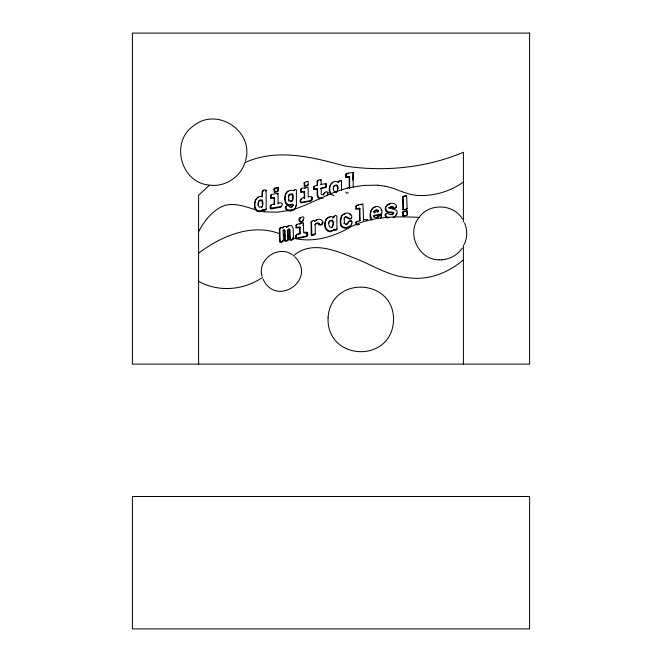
<?xml version="1.0" encoding="UTF-8"?>
<svg xmlns="http://www.w3.org/2000/svg" width="662" height="662" viewBox="0 0 662 662"><rect width="100%" height="100%" fill="white"/><g stroke="black" fill="none" stroke-linecap="round" stroke-linejoin="round"><path stroke-width="0.99" d="M271.081 195.042L270.601 195.621L270.733 198.435L274.109 198.211L274.159 204.111M278.123 203.143L278.007 193.337L271.329 194.421L271.221 197.748L274.565 197.491L274.614 203.813L270.99 204.889L270.932 208.108L281.375 206.445C284.726 202.886 278.934 201.513 277.668 203.855M300.184 233.479C297.792 232.577 294.234 236.26 297.023 237.997L306.969 236.011C309.593 233.041 306.109 231.03 303.676 232.751L303.419 222.92L296.535 224.426L296.75 227.471L300.043 227.14L300.184 233.446L299.704 234.125L299.538 227.769L296.104 227.918L296.038 225.163L296.924 224.592M303.949 192.013L304.619 191.359L304.719 197.731L304.263 198.451L304.189 192.112L300.747 192.212L300.73 189.464L301.615 188.91M304.404 191.301L301.326 191.699L301.351 188.447L308.053 187.23L308.227 197.086C311.074 195.323 314.053 197.483 311.479 200.396L301.483 202.224C298.876 200.594 302.112 196.705 304.719 197.764M296.857 234.969C295.153 235.06 295.368 238.668 296.543 238.676L306.655 236.632L306.845 233.181M315.261 233.554L314.781 234.232L311.777 234.356L311.537 221.298L313.507 220.463A0.844 0.819 35.3 0 1 313.97 220.645L314.533 220.876A1.208 1.167 35.3 0 0 315.013 220.76L316.204 219.908A4.419 4.278 35.3 0 1 316.891 219.561L319.341 219.188L321.004 219.693A3.236 3.136 35.3 0 1 321.939 220.529C325.563 222.664 319.729 226.437 319.183 223.442A0.91 0.877 35.3 0 0 318.927 223.111L317.429 222.846A4.783 4.626 35.3 0 0 316.8 222.986L315.592 223.665A1.812 1.754 35.3 0 0 315.211 224.327L315.261 233.554C315.046 234.919 312.108 236.425 311.289 234.927L311.049 222.027L312.158 221.307M301.582 199.221C299.836 199.088 299.671 202.539 300.978 202.944L311.132 201.074L311.488 197.698M314.723 186.312L313.73 186.833L313.705 189.398L317.115 189.357L317.164 195.307L317.892 197.499A3.302 3.194 32.3 0 0 318.927 198.484L319.779 198.881M326.962 195.795C330.081 193.039 326.498 189.853 324.397 193.014A1.696 1.638 32.3 0 1 323.917 194.156L323.809 194.264A2.334 2.251 32.3 0 1 322.609 194.744L321.633 194.57A0.952 0.919 32.3 0 1 321.285 194.189L321.153 187.983L326.242 186.841L326.515 184.077L326.018 183.614L321.178 184.417L321.095 179.915L320.598 179.51L317.669 180.287L317.503 185.112L314.152 186.229L314.351 188.96L317.57 188.637L317.619 194.595L318.339 196.78A3.302 3.194 32.3 0 0 319.382 197.773L323.188 198.277M334.401 229.648L336.999 229.143L336.809 216.126C334.649 213.503 333.905 217.897 333.218 217.442M349.238 188.62L349.188 177.267L345.771 177.424L345.696 174.536L346.582 173.982M349.693 188.653L349.635 176.547L346.251 176.746L346.499 173.394L353.119 172.434L353.202 187.048M359.392 209.018L359.863 208.282L360.103 220.454L359.615 221.158L359.383 208.96L356.04 209.233L355.85 206.329L356.785 205.121L362.908 203.896L363.612 219.817L367.302 219.312L367.642 220.711M405.483 215.473L402.835 215.862L402.794 211.716L406.7 210.706L406.989 213.462M403.133 212.337L403.597 211.658L407.221 210.905L407.37 215.109L403.423 216.143L403.133 212.337L402.653 212.154M262.135 196.904L262.26 191.45L263.799 190.83M262.226 196.573C262.226 194.595 261.738 187.569 266.132 190.325L266.19 209.035L263.915 209.755A1.109 1.076 32.3 0 0 263.459 209.349M311.554 200.512L312.009 199.742M317.139 185.625L317.139 181.214L318.116 180.594M323.354 194.976L323.47 194.868A1.696 1.638 32.3 0 0 323.95 193.726L324.777 193.023M380.633 218.717L381.726 215.282L379.053 215.555A0.844 0.811 35.3 0 0 378.474 216.151L378.242 216.648A2.052 1.986 35.3 0 1 377.688 217.244L374.849 217.575A1.539 1.49 35.3 0 1 374.378 217.194L374.212 215.39L381.246 213.975C384.233 209.862 378.283 204.119 374.022 207.206A5.743 5.561 35.3 0 0 372.756 208.108L371.316 210.218L370.629 213.321A23.733 22.98 35.3 0 0 370.687 216.35L371.953 219.743A3.964 3.84 35.3 0 0 372.292 220.082M387.171 218.121L385.474 216.565L385.11 214.67A0.828 0.803 35.3 0 1 385.458 214.231L385.59 213.992A0.828 0.803 35.3 0 1 385.938 213.553L388.544 213.032L389.066 214.107A0.993 0.96 35.3 0 0 389.388 214.438L391.068 214.62A6.289 6.09 35.3 0 0 391.821 214.447L393.691 213.106A0.952 0.927 35.3 0 0 393.708 212.61L390.861 211.948A10.89 10.551 35.3 0 1 389.959 211.956C385.325 212.477 384.167 205.75 388.404 204.202A7.439 7.199 35.3 0 1 392.119 203.267L394.527 203.772L395.917 204.831A2.706 2.623 35.3 0 1 396.447 205.998C397.225 207.777 393.302 208.836 393.228 206.925A0.935 0.902 35.3 0 0 392.955 206.594C381.163 208.844 398.309 207.901 397.068 212.221A4.253 4.121 35.3 0 1 396.935 213.76L395.57 215.944L393.104 217.434M327.384 192.832L327.367 194.148M303.122 220.189C302.286 225.8 295.509 218.832 300.813 217.93M299.795 218.005C309.253 212.477 299.232 229.011 299.795 218.005L299.315 218.675M404.416 209.531L402.91 209.482L402.653 196.564L406.41 195.613M403.39 209.622L403.141 196.697L406.642 195.522L407.13 208.836L403.762 209.978L402.91 209.44M407.147 208.753L406.675 208.522M360.103 220.454L356.338 221.96L356.553 224.89L359.491 224.468M278.23 187.694L278.106 191.037L274.829 191.765L274.598 188.016L278.222 187.611L277.651 191.757L274.258 192.468L274.01 189.018L275.144 188.447M274.449 188.38L273.994 189.1M307.888 184.988L307.532 185.865L304.23 186.353L304.115 182.96L304.884 182.455M304.553 182.331L308.169 181.33L308.269 184.913L304.777 185.691L304.553 182.331L304.098 183.051M373.732 216.069L380.824 214.637L381.287 213.553M282.864 240.521C283.41 242.085 280.092 243.111 279.67 241.754L279.389 228.92L280.34 228.175M284.023 229.78A1.192 1.15 35.3 0 0 283.195 230.947L283.353 240.438C283.104 241.58 280.506 242.284 280.15 241.076L279.861 228.241C280.44 226.338 282.434 228.729 283.179 227.008A2.722 2.631 35.3 0 1 283.849 226.644L284.825 226.445A2.813 2.722 35.3 0 1 286.481 226.776M287.838 239.528C288.375 241.117 285.082 242.002 284.759 240.736L284.569 231.154L283.543 230.475A1.192 1.15 35.3 0 0 282.98 230.815M284.023 229.797L285.041 230.475L285.231 240.066C285.562 241.225 288.102 240.546 288.326 239.445L288.144 229.962A1.192 1.15 35.3 0 1 288.996 228.787L290.014 229.482L290.204 239.073C290.568 240.281 293.183 239.578 293.432 238.428L293.233 228.771L291.95 226.032A2.582 2.499 35.3 0 0 290.999 225.543L288.533 225.725A3.078 2.979 35.3 0 0 287.771 226.131L286.505 226.801M288.516 229.482L289.542 230.161L289.733 239.752C290.105 241.167 294.06 239.867 292.935 237.956M322.27 223.342C322.849 225.154 318.472 226.073 318.712 224.12A0.91 0.877 35.3 0 0 318.447 223.789L316.957 223.524A4.783 4.626 35.3 0 0 316.32 223.665L315.112 224.344A1.812 1.754 35.3 0 0 314.798 224.815M355.899 224.732L355.908 222.465L357.141 221.878M356.33 222.018L355.858 222.689M288.293 196.928L288.524 195.795A2.201 2.127 32.3 0 1 289.195 194.967L291.793 194.562A1.125 1.092 32.3 0 1 292.149 194.835L292.579 196.151A20.406 19.728 32.3 0 1 292.654 198.89L292.29 200.768A1.953 1.887 32.3 0 1 291.851 201.306L291.371 201.604M326.043 184.681L325.745 187.586L320.747 188.629M281.449 206.188L280.978 207.148L270.923 208.993C269.583 208.762 269.715 205.592 271.106 205.336M295.955 205.617L294.979 208.737A5.039 4.874 32.3 0 1 293.986 209.796L290.486 211.095L287.027 210.458A3.393 3.277 32.3 0 1 286.1 209.573L285.347 207.405L286.257 206.734M377.539 212.179C378.854 212.113 377.481 209.78 376.289 210.442A5.586 5.404 35.3 0 0 375.453 210.59L373.889 211.509A2.168 2.094 35.3 0 0 373.674 211.832M378.54 211.153L374.154 212.27L373.931 211.881A2.168 2.094 35.3 0 1 374.369 210.83L375.933 209.912A5.586 5.404 35.3 0 1 376.761 209.763L378.333 210.259L378.052 211.857M333.797 217.343C332.854 219.412 333.309 215.704 334.658 216.573M341.501 190.573L341.493 180.966C340.02 178.616 336.428 183.986 339.242 181.454M351.34 224.112L351.572 223.077M258.172 202.208L258.006 203.582A20.406 19.728 32.3 0 0 258.023 205.551M245.395 161.089C254.903 131.473 216.855 106.102 193.13 126.169C170.283 142.189 180.751 182.373 208.638 185.004M380.973 217.707L381.287 216.118M343.942 218.94C346.118 213.9 349.263 222.399 351.53 217.806M244.923 162.645C240.438 177.019 225.237 186.965 210.251 185.203M378.465 216.151L377.77 217.326A2.052 1.986 35.3 0 1 377.208 217.914L376.769 218.162M330.47 184.888C328.923 188.496 329.461 194.28 333.772 195.629M464.343 244.303C467.422 237.6 467.496 229.606 464.534 222.846M406.923 214.869L406.087 215.332M326.2 219.561C324.165 223.317 324.843 230.02 329.767 231.03A4.03 3.898 35.3 0 0 331.099 230.988L332.448 230.5A3.368 3.26 35.3 0 0 333.077 230.028L333.929 229.044L334.351 229.449M198.6 231.7C204.351 220.909 212.37 210.193 224.153 205.683A22.814 22.657 4.8 0 1 225.709 205.212C235.655 202.845 245.536 206.776 254.961 209.531M342.006 215.415L340.773 220.901A26.728 25.876 35.3 0 0 340.872 222.606C340.525 231.286 355.08 226.95 351.555 220.595C347.898 219.552 348.8 225.337 345.2 223.971A1.125 1.092 35.3 0 1 344.836 223.706L344.339 221.886A22.152 21.449 35.3 0 1 344.273 220.198C343.901 210.938 351.903 223.483 351.812 216.11A4.154 4.022 35.3 0 0 350.049 213.826C344.985 210.839 339.399 216.317 340.293 221.58A26.728 25.876 35.3 0 0 340.4 223.276C340.103 229.16 348.915 229.946 350.984 225.072M328.716 222.167L329.759 221.042L331.604 220.785A1.506 1.456 35.3 0 1 332.076 221.042L332.862 222.424A8.697 8.416 35.3 0 1 333.077 224.087L332.216 227.198A2.499 2.416 35.3 0 1 331.935 227.471M336.999 191.69L337.67 188.893A8.697 8.407 32.3 0 0 337.479 187.238L336.718 185.848A1.506 1.456 32.3 0 0 336.238 185.583L334.393 185.823L333.325 186.924M393.054 214.091L393.211 213.785A0.952 0.927 35.3 0 0 393.228 213.288L390.381 212.626A10.89 10.551 35.3 0 1 389.479 212.634C385.185 213.156 383.596 206.999 387.46 205.17M262.226 191.674L262.673 190.962M262.16 196.672L262.615 195.96M265.677 191.045L266.132 190.325M270.601 195.679L271.056 194.967M258.296 197.483A5.354 5.172 32.3 0 0 256.997 198.236L255.218 200.627L254.481 203.962A23.915 23.12 32.3 0 0 254.556 206.726L254.986 208.853L256.31 210.723A3.864 3.74 32.3 0 0 257.485 211.41L258.916 211.675A5.453 5.271 32.3 0 0 260.307 211.517L260.58 211.435A3.864 3.74 32.3 0 0 261.44 211.021L263.418 209.424M270.626 198.103L271.081 197.384M266.19 208.977L265.421 210.268L263.501 210.508A1.109 1.076 32.3 0 0 263.004 210.069M273.853 198.062L274.3 197.35M274.126 198.294L274.573 197.582M277.626 194.28L278.081 193.569M270.361 206.031L270.816 205.311M270.377 208.53L270.832 207.818M274.159 204.5L274.614 203.78M292.53 195.704L292.976 194.984L292.604 194.115A1.125 1.092 32.3 0 0 292.248 193.85L289.65 194.247A2.201 2.127 32.3 0 0 288.98 195.075L288.731 196.473A20.729 20.042 32.3 0 0 288.731 198.972L289.112 200.652A1.183 1.142 32.3 0 0 289.567 201.041L292.306 200.586A1.953 1.887 32.3 0 0 292.745 200.048L293.109 198.178A20.406 19.728 32.3 0 0 293.026 195.431L292.976 194.984M285.347 207.463C285.488 205.981 288.309 204.798 289.037 206.105A3.997 3.864 32.3 0 0 289.087 206.354L289.286 206.767A0.844 0.811 32.3 0 0 289.542 206.991L290.957 207.082M290.502 201.869L290.957 201.149M287.482 191.848A5.097 4.932 32.3 0 0 286.365 192.816L285.206 195L284.726 197.839A23.915 23.12 32.3 0 0 284.801 200.594L285.463 203.151L287.01 204.864A4.063 3.931 32.3 0 0 288.731 205.51L290.221 205.452L290.668 204.74A4.601 4.444 32.3 0 0 292.116 204.161L293.076 204.301A2.143 2.077 32.3 0 1 293.059 205.336L292.596 206.048A2.739 2.648 32.3 0 1 291.363 207.487M300.705 189.63L301.16 188.918M300.73 192.046L301.185 191.335M304.23 192.245L304.677 191.525M300.465 199.982L300.92 199.262M300.49 202.539L300.937 201.827M317.131 181.33L317.586 180.61M313.697 187.056L314.144 186.345M313.705 189.34L314.152 188.571M317.139 185.592L317.586 184.872M320.64 180.685L321.095 179.973M311.537 197.946L311.992 197.235M317.148 189.489L317.595 188.769M320.648 184.946L321.103 184.235M320.656 188.844L321.111 188.132M326.06 184.789L326.515 184.077M326.068 187.015L326.523 186.303M323.941 193.726L324.397 193.014M327.45 193.089L327.905 192.369M338.158 182.017L338.613 181.297M341.038 181.686L341.493 180.966M345.672 174.71L346.127 173.99M345.672 177.135L346.118 176.415M348.915 177.093L349.37 176.382M349.197 177.325L349.644 176.605M352.722 180.056L353.152 172.592M326.589 218.948C323.486 222.614 323.859 230.492 329.287 231.708A4.03 3.898 35.3 0 0 330.619 231.667L331.976 231.179A3.368 3.26 35.3 0 0 332.597 230.707L333.449 229.722L333.88 230.128M330.355 184.955L331.728 183.316M418.773 217.839C406.228 233.628 418.657 259.909 439.038 259.81M279.389 228.92L279.861 228.241M287.151 226.677L286.654 227.38L287.291 226.809A3.078 2.979 35.3 0 1 288.053 226.404L288.359 226.313M279.67 241.754L280.15 241.076M282.873 241.117L283.353 240.438M284.759 240.736L285.231 240.124M296.022 225.328L296.502 224.65M296.079 227.753L296.559 227.074M287.887 240.083L288.326 239.445M289.733 239.81L290.204 239.073M299.298 227.678L299.778 227M299.58 227.902L300.052 227.223M303.047 225.626L303.494 223.144M292.952 239.106L293.432 238.428M295.939 235.713L296.419 235.035M295.988 238.221L296.477 237.6M311.049 222.084L311.529 221.406M306.961 233.512L307.441 232.842M307.027 236.003L307.491 235.349M311.289 234.927L311.769 234.249M318.803 224.575L319.283 223.955M322.303 223.88L322.783 223.202M332.622 218.021L333.094 217.343A3.227 3.12 35.3 0 0 330.661 216.59L329.428 216.83A5.875 5.685 35.3 0 0 327.541 217.897L326.109 219.627M333.466 217.177L333.946 216.499M330.619 231.667L331.099 230.988M337.016 228.969L336.18 230.252L333.946 230.384M355.842 206.445L356.322 205.708L356.603 208.613L359.863 208.282M344.455 222.837L343.975 223.516L343.917 223.069M355.875 208.878L356.346 208.199M345.837 224.757L346.557 224.046M359.118 208.787L359.59 208.116M363.115 220.405L363.595 219.726M367.153 220.752L367.625 219.767M373.467 216.524L373.947 215.845M381.287 213.983L381.767 213.305M385.069 215.084L386.285 214M395.967 206.676C396.993 208.729 391.449 209.407 393.327 207.223M462.217 248.118C457.641 255.011 449.688 259.479 441.422 259.81M406.542 208.869L405.508 209.266M419.642 216.697C430.06 202.795 453.66 204.078 462.506 219.031M392.938 214.231L392.061 214.852M282.252 228.084L282.699 227.687A2.722 2.631 35.3 0 1 283.369 227.323L283.584 227.256M326.556 219.072L327.061 218.576A5.875 5.685 35.3 0 1 328.948 217.508L329.941 217.268M347.31 224.203L348.377 222.01L349.188 221.638M388.966 207.827L390.861 207.016L392.475 207.264A0.935 0.902 35.3 0 1 392.748 207.603L392.847 207.901M209.771 184.921L198.6 195.29L198.6 364.1M394.213 217.318L396.464 214.43A4.253 4.121 35.3 0 0 396.612 213.421M293.167 256.02C312.232 239.148 337.951 251.593 358.208 259.603C374.278 266.29 389.537 275.98 407.271 277.585C427.726 280.829 447.984 273.149 463.4 259.835M463.4 182.05C449.912 191.707 432.898 196.631 416.34 195.34C405.5 194.297 396 188.306 385.383 186.27M198.6 253.215C220.893 236.293 251.543 223.044 279.422 233.653M262.508 277.486C243.624 290.138 218.957 292.579 198.6 281.35M314.533 221.431L315.724 220.587A4.419 4.278 35.3 0 1 316.155 220.347M342.99 214.695L345.316 213.834M287.945 191.591L288.45 191.376M245.321 162.455C277.651 147.924 312.869 157.291 345.2 166.088C384.771 172.012 426.436 167.875 463.4 152.26L463.4 221.886M316.693 220.132L317.363 219.958M291.71 209.986C310.966 204.351 328.054 192.899 347.649 188.132M346.085 224.724L346.557 224.592M263.228 209.432L261.895 210.309A3.864 3.74 32.3 0 1 261.035 210.715L260.754 210.797A5.453 5.271 32.3 0 1 259.372 210.955L257.932 210.69A3.864 3.74 32.3 0 1 256.757 210.011L255.441 208.141L255.002 206.006A23.915 23.12 32.3 0 1 254.936 203.251L255.664 199.916L257.452 197.516A5.354 5.172 32.3 0 1 258.751 196.763L260.671 196.399A2.905 2.805 32.3 0 1 261.267 196.482L261.987 196.622M374.56 207.479L375.131 207.338M290.941 210.16L277.345 212.204L264.262 211.84M349.801 187.594L363.603 185.41L377.489 185.17M357.488 205.559L358.622 205.328M360.881 204.881L361.634 204.732M299.555 224.062L300.308 223.913M374.212 212.841L374.982 212.692M350.157 221.439L351.241 221.282M379.69 216.011L378.581 216.234A0.844 0.811 35.3 0 0 377.994 216.83M298.339 234.671L298.893 234.563M304.959 233.355L305.513 233.247M347.716 173.775L348.477 173.634M275.69 188.339L276.418 188.207M325.224 184.384L325.812 184.375M304.644 188.356L305.397 188.215M294.292 190.507C292.438 191.177 295.964 188.256 296.394 190.044L296.411 204.897L295.434 208.025A5.039 4.874 32.3 0 1 294.441 209.084L290.941 210.375L287.482 209.738A3.393 3.277 32.3 0 1 286.547 208.861L285.802 206.743M348.386 192.799L346.209 193.13L345.912 191.906M290.668 204.74L289.186 204.79A4.063 3.931 32.3 0 1 287.465 204.144L285.918 202.431L285.248 199.874A23.915 23.12 32.3 0 1 285.181 197.119L285.661 194.28L286.82 192.096A5.097 4.932 32.3 0 1 287.937 191.128L291.04 190.251A4.08 3.939 32.3 0 1 292.016 190.366L293.465 190.664M441.422 259.81L439.038 259.81M419.617 217.384C396.389 216.292 371.581 215.969 350.397 227.049C333.143 237.211 312.638 243.086 292.811 238.03M389.099 217.864L386.492 216.64L385.549 214.405M262.367 211.484L260.067 210.955M288.326 236.831L290.146 237.368M283.535 235.175L285.032 235.73M402.645 196.606L403.125 196.788M406.956 211.112L407.436 211.294M402.728 215.572L403.216 215.812M338.108 182.389L337.752 182.124A3.227 3.12 32.3 0 0 335.32 181.338L334.087 181.562A5.875 5.677 32.3 0 0 332.183 182.604C328.964 185.501 328.244 190.863 330.636 194.479M292.381 254.911C278.396 244.41 256.922 259.537 262.086 276.244M294.689 256.707C317.661 279.215 276.451 308.235 263.004 279.016M371.175 220.049L370.207 217.028A23.733 22.98 35.3 0 1 370.157 214L370.844 210.888L372.276 208.778A5.743 5.561 35.3 0 1 373.542 207.885M380.94 209.895L381.105 210.433M288.458 200.958L288.301 199.949M322.063 222.382L322.187 222.846M287.821 238.941L287.664 230.633A1.192 1.15 35.3 0 1 288.516 229.466M463.4 244.907L463.4 364.1M387.924 204.881A7.439 7.199 35.3 0 1 390.075 204.086M349.577 214.496A4.154 4.022 35.3 0 1 350.33 215.117M258.461 201.554A1.953 1.887 32.3 0 1 258.809 201.165L259.686 200.718A4.411 4.27 32.3 0 1 260.406 200.569L261.548 200.71A1.183 1.142 32.3 0 1 262.003 201.099L262.384 202.779A20.241 19.562 32.3 0 1 262.367 205.543L262.193 206.511A2.226 2.151 32.3 0 1 261.465 207.512M292.604 206.056A2.143 2.077 32.3 0 0 292.621 205.013L291.669 204.881A4.601 4.444 32.3 0 1 290.221 205.452M293.092 205.352A2.739 2.648 32.3 0 1 290.949 207.032M294.11 190.085A1.291 1.25 32.3 0 1 293.498 190.722M332.307 182.902A5.875 5.677 32.3 0 1 332.945 182.555M336.759 191.988A2.499 2.416 32.3 0 1 336.478 192.253M264.27 211.782A38.371 38.015 10.1 0 1 262.375 211.426M347.616 187.958A75.162 66.423 -22.5 0 1 349.768 187.429M377.489 185.261A51.586 44.677 10 0 1 385.367 186.353M333.334 188.157L333.325 188.562A8.316 8.035 32.3 0 0 333.516 190.093L334.5 191.798A1.539 1.481 32.3 0 0 335.013 192.021L335.601 192.063A2.656 2.574 32.3 0 0 336.61 191.757A2.499 2.416 32.3 0 0 337.215 191.277L338.117 188.182A8.697 8.407 32.3 0 0 337.926 186.527L337.165 185.137A1.506 1.456 32.3 0 0 336.693 184.872L334.219 185.583L333.334 188.157M328.062 317.81C326.391 360.831 390.969 363.91 393.518 321.02C395.189 277.999 330.611 274.92 328.062 317.81M328.791 223.036L328.774 223.864A8.316 8.052 35.3 0 0 328.981 225.386L329.99 227.091A1.539 1.49 35.3 0 0 330.503 227.306L331.728 227.19A2.499 2.416 35.3 0 0 332.696 226.528L333.549 223.408A8.697 8.416 35.3 0 0 333.334 221.745L332.556 220.363A1.506 1.456 35.3 0 0 332.084 220.107L329.908 220.595L328.791 223.036M258.478 202.597L258.461 202.862A20.406 19.728 32.3 0 0 258.536 205.609L258.958 206.925A1.125 1.092 32.3 0 0 259.322 207.189L261.912 206.792A2.201 2.127 32.3 0 0 262.582 205.956L262.839 204.566A20.729 20.042 32.3 0 0 262.831 202.059L262.458 200.387A1.183 1.142 32.3 0 0 262.003 199.99L260.861 199.85A4.411 4.27 32.3 0 0 260.141 199.998L259.264 200.454A1.953 1.887 32.3 0 0 258.825 200.991L258.478 202.597M529.6 33.1L132.4 33.1L132.4 364.1L529.6 364.1L529.6 33.1M529.6 496.5L132.4 496.5L132.4 628.9L529.6 628.9L529.6 496.5"/></g></svg>
